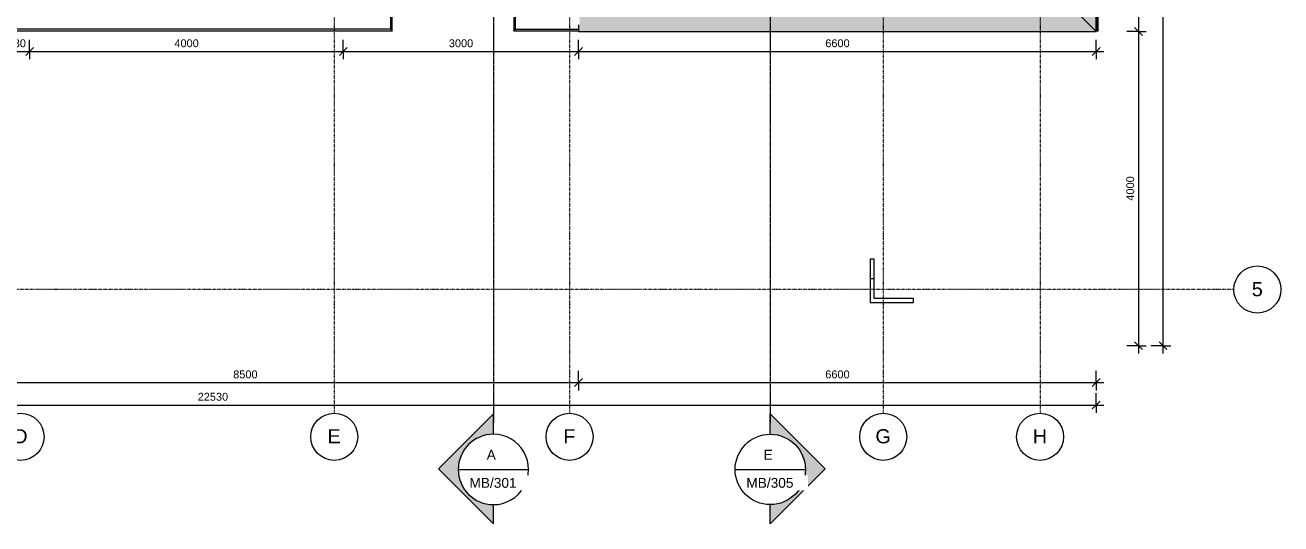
# Model space of a CAD drawing. Header units: millimetres. Extents: x -20313 to 11793, y -15775 to 12805.
# Drawn here: x -4313 to 11700, y -15775 to -9425 of the extents above; entities that cross this region are included whole.
import ezdxf

# ---------------------------------------------------------------- set-up
doc = ezdxf.new("R2010")
doc.units = ezdxf.units.MM
doc.linetypes.add('Dash dot', pattern=[15.875, 6.35, -4.7625, 0, -4.7625])
doc.linetypes.add('TD_Level Line', pattern=[8, 4, -2, 0, -2])
for name, color, linetype, lineweight in [('A-ANNO-DIMS', 211, 'Continuous', 9), ('A-ANNO-DIMS-100', 211, 'Continuous', 9), ('A-ROOF', 132, 'Continuous', 5), ('A-ROOF-PATT', 132, 'Continuous', 5), ('A-WALL', 113, 'Continuous', 5), ('G-ANNO-SYMB', 111, 'Continuous', 9), ('Q-CASE', 31, 'Continuous', 5), ('S-GRID', 1, 'Continuous', 9), ('S-GRID-IDEN', 1, 'Continuous', 9)]:
    doc.layers.add(name, color=color, linetype=linetype, lineweight=lineweight)
doc.styles.add('Arial', font='arial.ttf', dxfattribs={"height": 125})
doc.styles.add('Arial_1', font='arial.ttf', dxfattribs={"height": 180})
doc.styles.add('Arial_2', font='arial.ttf', dxfattribs={"height": 100})
doc.dimstyles.new('Arial_1_0', dxfattribs={"dimscale": 304.8, "dimtxt": 102.02594, "dimasz": 0.328084, "dimexe": 0.328084, "dimexo": 0.0625, "dimgap": 0.082021, "dimtad": 1, "dimdec": 0, "dimzin": 0, "dimdsep": 46, "dimtxsty": 'Arial_2', "dimblk1": 'OBLIQUE', "dimblk2": 'OBLIQUE', "dimsah": 1, "dimcen": 0.09, "dimdle": 0.328084, "dimazin": 0, "dimtfac": 1, "dimtdec": 4, "dimtix": 1, "dimtmove": 0, "dimatfit": 3, "dimfxl": 0.492126, "dimfxlon": 1, "dimtvp": 1, "dimtolj": 1, "dimtzin": 0, "dimarcsym": 2})

# ---------------------------------------------------------------- blocks, each defined once
blk = doc.blocks.new('PARAPET4 - PARAPET-973503-02_Pent floor')
at = {"layer": 'Q-CASE'}
for p, q in [((-9925, 12892), (-9479, -681)), ((-9460, -662), (-9905, 12874)), ((-9479, -681), (-7425, -614)), ((-9460, -662), (-7426, -595)), ((-7374, -2162), (-9428, -2229)), ((-9428, -2229), (-9401, -3055)), ((-7374, -2181), (-9408, -2248)), ((-9408, -2248), (-9382, -3054)), ((7254, -9117), (-9164, -9657)), ((-9183, -9677), (7273, -9136)), ((-9184, -9651), (-9183, -9677)), ((-9165, -9650), (-9164, -9657))]:
    blk.add_line(p, q, dxfattribs=at)
for points, knots in [([(-9478, -681), (-9479, -682), (-9479, -682), (-9478, -680), (-9476, -679), (-9475, -677), (-9473, -675), (-9472, -674), (-9470, -672), (-9468, -670), (-9465, -666), (-9462, -664), (-9460, -662)], [0.4444444, 0.4444444, 0.4444444, 0.4444444, 0.5555556, 0.6111111, 0.6666667, 0.75, 0.7708333, 0.7916667, 0.8333333, 0.875, 0.9166667, 1, 1, 1, 1]), ([(-9428, -2230), (-9428, -2229), (-9428, -2229), (-9427, -2230), (-9425, -2232), (-9423, -2234), (-9422, -2235), (-9420, -2236), (-9418, -2238), (-9416, -2240), (-9413, -2243), (-9410, -2246), (-9408, -2248)], [0.4444444, 0.4444444, 0.4444444, 0.4444444, 0.5555556, 0.6111111, 0.6666667, 0.75, 0.7708333, 0.7916667, 0.8333333, 0.875, 0.9166667, 1, 1, 1, 1]), ([(-9164, -9657), (-9166, -9659), (-9169, -9662), (-9172, -9665), (-9174, -9667), (-9176, -9669), (-9177, -9670), (-9179, -9672), (-9181, -9674), (-9182, -9676), (-9183, -9677), (-9183, -9677), (-9183, -9676)], [-1, -1, -1, -1, -0.9166667, -0.875, -0.8333333, -0.7916667, -0.7708333, -0.75, -0.6666667, -0.6111111, -0.5555556, -0.4444444, -0.4444444, -0.4444444, -0.4444444])]:
    blk.add_open_spline(points, degree=3, knots=knots, dxfattribs=at)
blk = doc.blocks.new('brick facing edge - brick facing edge-1233025-02_Pent floor')
at = {"layer": 'A-WALL'}
for p, q in [((-12437, -6876), (-12737, -6886)), ((-12187, -6868), (-12437, -6876)), ((-12436, -6926), (-12437, -6876)), ((-12186, -6918), (-12187, -6868)), ((-12737, -6886), (-12719, -7436)), ((-12686, -6935), (-12436, -6926)), ((-12669, -7434), (-12686, -6935)), ((-12436, -6926), (-12186, -6918)), ((-12719, -7436), (-12669, -7434))]:
    blk.add_line(p, q, dxfattribs=at)
blk = doc.blocks.new('Section - _-1243848-02_Pent floor')
at = {"layer": 'G-ANNO-SYMB'}
h = blk.add_hatch(color=256, dxfattribs=at)
edge = h.paths.add_edge_path()
edge.add_line((-12.93, 0), (-5.93, 7))
edge.add_line((-5.93, 7), (1.07, 0))
edge.add_line((1.07, 0), (-1.52, 0))
edge.add_arc((-6, 0), 4.48, 0, 180)
edge.add_line((-10.48, 0), (-12.93, 0))
for p, q in [((-5.93, 7), (-12.93, 0)), ((1.07, 0), (-5.93, 7)), ((-12.93, 0), (-10.48, 0)), ((-1.52, 0), (1.07, 0))]:
    blk.add_line(p, q, dxfattribs=at)
for start, end in [(360, 180), (0, 180), (180, 360)]:
    blk.add_arc((-6, 0), 4.48, start, end, dxfattribs=at)
blk = doc.blocks.new('Grid - _-182767-02_Pent floor')
at = {"layer": 'S-GRID-IDEN'}
blk.add_circle((0, 0), 3, dxfattribs=at)
blk = doc.blocks.new('DIMBLOCK17-02_Pent floor')
at = {"layer": 'A-ANNO-DIMS-100', "transparency": 16777216}
for p, q in [((-4586, -9760), (-4636, -9810)), ((-4586, -9760), (-4586, -9610)), ((-4586, -9760), (-4536, -9710)), ((-4586, -9760), (-4256, -9760)), ((-4586, -9760), (-4586, -9860)), ((-4256, -9760), (-4306, -9810)), ((-4256, -9760), (-4256, -9610)), ((-4256, -9760), (-4206, -9710)), ((-4256, -9760), (-4256, -9860))]:
    blk.add_line(p, q, dxfattribs=at)
at = {"layer": 'A-ANNO-DIMS-100', "color": 0, "transparency": 16777216, "insert": (-4536, -9606), "char_height": 100, "width": 276.88, "attachment_point": 1, "line_spacing_factor": 0.941778, "style": 'Arial_2'}
blk.add_mtext('330', dxfattribs=at)
blk = doc.blocks.new('_Oblique')
at = {"color": 0, "linetype": 'ByBlock', "lineweight": -2}
blk.add_line((-0.5, -0.5), (0.5, 0.5), dxfattribs=at)
blk = doc.blocks.new('DIMBLOCK18-02_Pent floor')
at = {"layer": 'A-ANNO-DIMS-100', "transparency": 16777216}
for p, q in [((-4256, -9760), (-4306, -9810)), ((-4256, -9760), (-4256, -9610)), ((-4256, -9760), (-4206, -9710)), ((-4256, -9760), (-256, -9760)), ((-4256, -9760), (-4256, -9860)), ((-256, -9760), (-306, -9810)), ((-256, -9760), (-256, -9610)), ((-256, -9760), (-206, -9710)), ((-256, -9760), (-256, -9860))]:
    blk.add_line(p, q, dxfattribs=at)
at = {"layer": 'A-ANNO-DIMS-100', "color": 0, "transparency": 16777216, "insert": (-2410, -9606), "char_height": 100, "width": 369.18, "attachment_point": 1, "line_spacing_factor": 0.941778, "style": 'Arial_2'}
blk.add_mtext('4000', dxfattribs=at)
blk = doc.blocks.new('DIMBLOCK19-02_Pent floor')
at = {"layer": 'A-ANNO-DIMS-100', "transparency": 16777216}
for p, q in [((-256, -9760), (-306, -9810)), ((-256, -9760), (-256, -9610)), ((-256, -9760), (-206, -9710)), ((-256, -9760), (2744, -9760)), ((-256, -9760), (-256, -9860)), ((2744, -9760), (2694, -9810)), ((2744, -9760), (2744, -9610)), ((2744, -9760), (2794, -9710)), ((2744, -9760), (2744, -9860))]:
    blk.add_line(p, q, dxfattribs=at)
at = {"layer": 'A-ANNO-DIMS-100', "color": 0, "transparency": 16777216, "insert": (1090, -9606), "char_height": 100, "width": 369.18, "attachment_point": 1, "line_spacing_factor": 0.941778, "style": 'Arial_2'}
blk.add_mtext('3000', dxfattribs=at)
blk = doc.blocks.new('DIMBLOCK20-02_Pent floor')
at = {"layer": 'A-ANNO-DIMS-100', "transparency": 16777216}
for p, q in [((2744, -9760), (2694, -9810)), ((2744, -9760), (2744, -9610)), ((2744, -9760), (2794, -9710)), ((2744, -9760), (9444, -9760)), ((2744, -9760), (2744, -9860)), ((9344, -9760), (9294, -9810)), ((9344, -9760), (9344, -9610)), ((9344, -9760), (9394, -9710)), ((9344, -9760), (9344, -9860))]:
    blk.add_line(p, q, dxfattribs=at)
at = {"layer": 'A-ANNO-DIMS-100', "color": 0, "transparency": 16777216, "insert": (5890, -9606), "char_height": 100, "width": 369.18, "attachment_point": 1, "line_spacing_factor": 0.941778, "style": 'Arial_2'}
blk.add_mtext('6600', dxfattribs=at)
blk = doc.blocks.new('DIMBLOCK144-02_Pent floor')
at = {"layer": 'A-ANNO-DIMS-100', "transparency": 16777216}
for p, q in [((-5756, -13976), (-5756, -13826)), ((-5756, -13976), (-5706, -13926)), ((2744, -13976), (2744, -13826)), ((2744, -13976), (2794, -13926)), ((-5756, -13976), (-5806, -14026)), ((-5756, -13976), (2744, -13976)), ((-5756, -13976), (-5756, -14076)), ((2744, -13976), (2694, -14026)), ((2744, -13976), (2744, -14076))]:
    blk.add_line(p, q, dxfattribs=at)
at = {"layer": 'A-ANNO-DIMS-100', "color": 0, "transparency": 16777216, "insert": (-1660, -13822), "char_height": 100, "width": 369.18, "attachment_point": 1, "line_spacing_factor": 0.941778, "style": 'Arial_2'}
blk.add_mtext('8500', dxfattribs=at)
blk = doc.blocks.new('DIMBLOCK145-02_Pent floor')
at = {"layer": 'A-ANNO-DIMS-100', "transparency": 16777216}
for p, q in [((2744, -13976), (2744, -13826)), ((2744, -13976), (2794, -13926)), ((9344, -13976), (9344, -13826)), ((9344, -13976), (9394, -13926)), ((2744, -13976), (2694, -14026)), ((2744, -13976), (9444, -13976)), ((2744, -13976), (2744, -14076)), ((9344, -13976), (9294, -14026)), ((9344, -13976), (9344, -14076))]:
    blk.add_line(p, q, dxfattribs=at)
at = {"layer": 'A-ANNO-DIMS-100', "color": 0, "transparency": 16777216, "insert": (5890, -13822), "char_height": 100, "width": 369.18, "attachment_point": 1, "line_spacing_factor": 0.941778, "style": 'Arial_2'}
blk.add_mtext('6600', dxfattribs=at)
blk = doc.blocks.new('DIMBLOCK146-02_Pent floor')
at = {"layer": 'A-ANNO-DIMS-100', "transparency": 16777216}
for p, q in [((-13186, -14262), (-13186, -14112)), ((-13186, -14262), (-13136, -14212)), ((9344, -14262), (9344, -14112)), ((9344, -14262), (9394, -14212)), ((-13286, -14262), (9444, -14262)), ((-13186, -14262), (-13236, -14312)), ((-13186, -14262), (-13186, -14362)), ((9344, -14262), (9294, -14312)), ((9344, -14262), (9344, -14362))]:
    blk.add_line(p, q, dxfattribs=at)
at = {"layer": 'A-ANNO-DIMS-100', "color": 0, "transparency": 16777216, "insert": (-2113, -14107), "char_height": 100, "width": 461.47, "attachment_point": 1, "line_spacing_factor": 0.941778, "style": 'Arial_2'}
blk.add_mtext('22530', dxfattribs=at)
blk = doc.blocks.new('DIMBLOCK154-02_Pent floor')
at = {"layer": 'A-ANNO-DIMS-100', "transparency": 16777216}
for p, q in [((9884, 6923), (9734, 6923)), ((9884, 6923), (9834, 6973)), ((9884, 6923), (9884, -9507)), ((9884, 6923), (9934, 6873)), ((9884, 6923), (9984, 6923)), ((9884, -9507), (9734, -9507)), ((9884, -9507), (9834, -9457)), ((9884, -9507), (9934, -9557)), ((9884, -9507), (9984, -9507))]:
    blk.add_line(p, q, dxfattribs=at)
at = {"layer": 'A-ANNO-DIMS-100', "color": 0, "transparency": 16777216, "insert": (9729, -1484), "char_height": 100, "width": 461.47, "attachment_point": 1, "rotation": 90, "line_spacing_factor": 0.941778, "style": 'Arial_2'}
blk.add_mtext('16430', dxfattribs=at)
blk = doc.blocks.new('DIMBLOCK155-02_Pent floor')
at = {"layer": 'A-ANNO-DIMS-100', "transparency": 16777216}
for p, q in [((9884, -9507), (9734, -9507)), ((9884, -9507), (9834, -9457)), ((9884, -9507), (9884, -13607)), ((9884, -9507), (9934, -9557)), ((9884, -9507), (9984, -9507)), ((9884, -13507), (9734, -13507)), ((9884, -13507), (9834, -13457)), ((9884, -13507), (9934, -13557)), ((9884, -13507), (9984, -13507))]:
    blk.add_line(p, q, dxfattribs=at)
at = {"layer": 'A-ANNO-DIMS-100', "color": 0, "transparency": 16777216, "insert": (9729, -11660), "char_height": 100, "width": 369.18, "attachment_point": 1, "rotation": 90, "line_spacing_factor": 0.941778, "style": 'Arial_2'}
blk.add_mtext('4000', dxfattribs=at)
blk = doc.blocks.new('DIMBLOCK156-02_Pent floor')
at = {"layer": 'A-ANNO-DIMS-100', "transparency": 16777216}
for p, q in [((10197, -13607), (10197, 10258)), ((10197, 10158), (10047, 10158)), ((10197, 10158), (10147, 10208)), ((10197, 10158), (10247, 10108)), ((10197, 10158), (10297, 10158)), ((10197, -13507), (10047, -13507)), ((10197, -13507), (10147, -13457)), ((10197, -13507), (10247, -13557)), ((10197, -13507), (10297, -13507))]:
    blk.add_line(p, q, dxfattribs=at)
at = {"layer": 'A-ANNO-DIMS-100', "color": 0, "transparency": 16777216, "insert": (10042, -1866), "char_height": 100, "width": 461.47, "attachment_point": 1, "rotation": 90, "line_spacing_factor": 0.941778, "style": 'Arial_2'}
blk.add_mtext('23665', dxfattribs=at)

msp = doc.modelspace()

# ---------------------------------------------------------------- hatches: boundary and pattern name
at = {"layer": 'A-ROOF-PATT'}
h = msp.add_hatch(dxfattribs=at)
h.set_pattern_fill('FP_5', color=256, style=0, pattern_type=2)
h.set_pattern_definition([(5.321, (1211.504, 116.84), (-1422.777465, -126.991261), [109.552, -2629.24]), (270, (1320.58, 127), (118.565, -127), [10.16, -116.84]), (90, (1330.07, 0), (-118.565, 127), [35.56, -91.44]), (180, (1330.07, 35.56), (-118.565, -127), [11.856, -106.708]), (0, (1318.21, 116.84), (118.565, 127), [11.856, -106.708]), (90, (1330.07, 116.84), (-118.565, 127), [10.16, -116.84]), (90, (1320.58, 0), (-118.565, 127), [25.4, -101.6]), (174.679, (1320.584, 25.4), (-1422.777465, 126.991261), [109.552, -2629.24]), (140.782, (1314.656, 25.4), (2015.6072356, -1650.990985), [32.138, -3181.648]), (107.286, (1289.757, 45.72), (-118.566, 253.99939), [31.922, -367.1]), (72.714, (1280.272, 76.2), (-118.566, -253.99939), [31.922, -367.1]), (39.218, (1289.757, 106.68), (2015.6072356, 1650.990985), [32.138, -3181.648]), (108.981, (1298.057, 52.07), (474.2663295, -1396.9973541), [25.517, -2526.225]), (71.019, (1289.757, 76.2), (474.2663295, 1396.9973541), [25.517, -2526.225]), (39.321, (1298.057, 100.33), (1541.347746, 1269.9923843), [26.055, -2579.41]), (140.679, (1318.213, 35.56), (1541.347746, -1269.9923843), [26.055, -2579.41])])
h.paths.add_polyline_path([(9344, -9506.5), (9344, 6923.5), (2781.7, 361.1), (2781.7, -2944.2), (9218.6, -9381.1)])
h = msp.add_hatch(dxfattribs=at)
h.set_pattern_fill('FP_6', color=256, style=0, pattern_type=2)
h.set_pattern_definition([(275.321, (116.84, -1232.375), (-126.991261, 1422.777465), [109.552, -2629.24]), (180, (127, -1341.45), (-127, -118.565), [10.16, -116.84]), (0, (0, -1350.94), (127, 118.565), [35.56, -91.44]), (90, (35.56, -1350.94), (-127, 118.565), [11.856, -106.708]), (270, (116.84, -1339.08), (127, -118.565), [11.856, -106.708]), (0, (116.84, -1350.94), (127, 118.565), [10.16, -116.84]), (0, (0, -1341.45), (127, 118.565), [25.4, -101.6]), (84.679, (25.4, -1341.454), (126.991261, 1422.777465), [109.552, -2629.24]), (50.782, (25.4, -1335.526), (-1650.990985, -2015.6072356), [32.138, -3181.648]), (17.286, (45.72, -1310.627), (253.99939, 118.566), [31.922, -367.1]), (342.714, (76.2, -1301.142), (-253.99939, 118.566), [31.922, -367.1]), (309.218, (106.68, -1310.627), (1650.990985, -2015.6072356), [32.138, -3181.648]), (18.981, (52.07, -1318.927), (-1396.9973541, -474.2663295), [25.517, -2526.225]), (341.019, (76.2, -1310.627), (1396.9973541, -474.2663295), [25.517, -2526.225]), (309.321, (100.33, -1318.927), (1269.9923843, -1541.347746), [26.055, -2579.41]), (50.679, (35.56, -1339.083), (-1269.9923843, -1541.347746), [26.055, -2579.41])])
h.paths.add_polyline_path([(2770.1, -9506.5), (9344, -9506.5), (2781.7, -2944.2), (2781.7, -5829.9), (2759, -5829.9), (2759, -9420.7), (2744, -9420.7), (2744, -9506.5), (2759, -9506.5)])

# ---------------------------------------------------------------- linework, layer by layer
at = {"layer": 'A-ROOF'}
for p, q in [((9344, -9506.5), (9344, 6923.5)), ((2781.7, -2944.2), (9344, -9506.5)), ((2744, -9420.7), (2744, -9506.5)), ((2744, -9506.5), (9344, -9506.5))]:
    msp.add_line(p, q, dxfattribs=at)
at = {"layer": 'G-ANNO-SYMB', "linetype": 'TD_Level Line', "lineweight": 18}
for p, q in [((1657.8, 11512.7), (1657.8, -14482.8)), ((5188.5, 11512.7), (5188.5, -14482.8))]:
    msp.add_line(p, q, dxfattribs=at)
at = {"layer": 'G-ANNO-SYMB'}
for p, q in [((1209.8, -15082.8), (2105.8, -15082.8)), ((4740.5, -15082.8), (5636.5, -15082.8))]:
    msp.add_line(p, q, dxfattribs=at)
at = {"layer": 'S-GRID', "linetype": 'Dash dot', "lineweight": 18}
for p, q in [((-371, 8502.5), (-371, -11866.6)), ((2629, 8502.5), (2629, -11866.6)), ((6629, 8502.5), (6629, -11866.6)), ((8629, 8502.5), (8629, -11866.6)), ((-371, -11866.6), (-371, -14366.6)), ((2629, -11866.6), (2629, -14366.6)), ((6629, -11866.6), (6629, -14366.6)), ((8629, -11866.6), (8629, -14366.6)), ((8600, -12791.5), (-16174.4, -12791.5)), ((11100, -12791.5), (8600, -12791.5))]:
    msp.add_line(p, q, dxfattribs=at)

# ---------------------------------------------------------------- block references
at = {"layer": 'A-WALL', "rotation": 88.11700695989701}
msp.add_blockref('brick facing edge - brick facing edge-1233025-02_Pent floor', (0, 0), dxfattribs=at)
at = {"layer": 'G-ANNO-SYMB', "xscale": 99.99999999999994, "yscale": 99.99999999999994, "zscale": 99.99999999999994, "rotation": 89.99999999999947}
msp.add_blockref('Section - _-1243848-02_Pent floor', (1657.8, -14482.8), dxfattribs=at)
at = {"layer": 'G-ANNO-SYMB', "extrusion": (0, 0, -1), "xscale": 99.99999999999994, "yscale": 99.99999999999994, "zscale": 99.99999999999994, "rotation": 90.00000000000064}
msp.add_blockref('Section - _-1243848-02_Pent floor', (-5188.5, -14482.8), dxfattribs=at)
at = {"layer": 'Q-CASE', "rotation": 88.11700695989701}
msp.add_blockref('PARAPET4 - PARAPET-973503-02_Pent floor', (0, 0), dxfattribs=at)
at = {"layer": 'S-GRID-IDEN'}
for p, xscale, yscale, zscale, rotation in [((11400, -12791.5), 99.99999999999994, 99.99999999999994, 99.99999999999994, 90), ((-4371, -14666.6), 99.99999999999994, 99.99999999999994, 99.99999999999994, 180), ((-371, -14666.6), 99.99999999999994, 99.99999999999994, 99.99999999999994, 180), ((2629, -14666.6), 99.99999999999994, 99.99999999999994, 99.99999999999994, 180), ((6629, -14666.6), 99.99999999999993, 99.99999999999993, 99.99999999999993, 180), ((8629, -14666.6), 99.99999999999993, 99.99999999999993, 99.99999999999993, 180)]:
    msp.add_blockref('Grid - _-182767-02_Pent floor', p, dxfattribs=dict(at, xscale=xscale, yscale=yscale, zscale=zscale, rotation=rotation))

# ---------------------------------------------------------------- dimensions: what is measured, and where the dimension line sits
at = {"layer": 'A-ANNO-DIMS'}
for base, p1, p2, override, picture, middle in [((10196.9, 10158.5), (10046.9, -13506.5), (10046.9, 10158.5), {"dimpost": '<>', "dimfxl": 23665}, 'DIMBLOCK156-02_Pent floor', (10120.8, -1674)), ((9884, -9506.5), (9734, 6923.5), (9734, -9506.5), {"dimpost": '<>', "dimfxl": 16430}, 'DIMBLOCK154-02_Pent floor', (9807.9, -1291.5)), ((9884, -13506.5), (9734, -9506.5), (9734, -13506.5), {"dimpost": '<>', "dimfxl": 4000}, 'DIMBLOCK155-02_Pent floor', (9808, -11506.5))]:
    dim = msp.add_linear_dim(base=base, p1=p1, p2=p2, angle=90, dimstyle='Arial_1_0', override=override, dxfattribs=at)
    dim.commit()
    dim.dimension.update_dxf_attribs({"geometry": picture, "text_midpoint": middle})
for base, p1, p2, override, picture, middle in [((-4256, -9760.4), (-4586, -9610.4), (-4256, -9610.4), {"dimpost": '<>', "dimfxl": 330}, 'DIMBLOCK17-02_Pent floor', (-4421, -9684.3)), ((-256, -9760.4), (-4256, -9610.4), (-256, -9610.4), {"dimpost": '<>', "dimfxl": 4000}, 'DIMBLOCK18-02_Pent floor', (-2256, -9684.3)), ((2744, -9760.4), (-256, -9610.4), (2744, -9610.4), {"dimpost": '<>', "dimfxl": 3000}, 'DIMBLOCK19-02_Pent floor', (1244, -9684.3)), ((9344, -9760.4), (2744, -9610.4), (9344, -9610.4), {"dimpost": '<>', "dimfxl": 6600}, 'DIMBLOCK20-02_Pent floor', (6044, -9684.3)), ((2744, -13976.4), (-5756, -13826.4), (2744, -13826.4), {"dimpost": '<>', "dimfxl": 8500}, 'DIMBLOCK144-02_Pent floor', (-1506, -13900.3)), ((9344, -13976.4), (2744, -13826.4), (9344, -13826.4), {"dimpost": '<>', "dimfxl": 6600}, 'DIMBLOCK145-02_Pent floor', (6044, -13900.3)), ((9344, -14262.1), (-13186, -14112.1), (9344, -14112.1), {"dimpost": '<>', "dimfxl": 22530}, 'DIMBLOCK146-02_Pent floor', (-1921, -14186))]:
    dim = msp.add_linear_dim(base=base, p1=p1, p2=p2, dimstyle='Arial_1_0', override=override, dxfattribs=at)
    dim.commit()
    dim.dimension.update_dxf_attribs({"geometry": picture, "text_midpoint": middle})

# ---------------------------------------------------------------- next in the draw order: texts
at = {"layer": 'G-ANNO-SYMB', "char_height": 125, "attachment_point": 1, "style": 'Arial', "bg_fill": 3, "box_fill_scale": 1.25, "bg_fill_color": 256, "bg_fill_true_color": 13158600, "bg_fill_transparency": 0}
for s, insert, width in [('A', (1572.7, -14832.6), 144.304), ('E', (5103.4, -14832.6), 144.304), ('MB/301', (1352.4, -15190.9), 753.586), ('MB/305', (4883.1, -15190.9), 753.586)]:
    msp.add_mtext(s, dxfattribs=dict(at, insert=insert, width=width))
at = {"layer": 'S-GRID-IDEN', "char_height": 180, "attachment_point": 1, "style": 'Arial_1', "bg_fill": 3, "box_fill_scale": 1.25, "bg_fill_color": 256, "bg_fill_true_color": 13158600, "bg_fill_transparency": 0}
for s, insert, width in [('5', (11329.6, -12697.5), 168.354), ('D', (-4463.4, -14569.9), 216.456), ('E', (-456.9, -14569.9), 200.422), ('F', (2549.6, -14569.9), 184.388), ('G', (6529.6, -14569.9), 232.489), ('H', (8536.6, -14569.9), 216.456)]:
    msp.add_mtext(s, dxfattribs=dict(at, insert=insert, width=width))

doc.saveas('drawing.dxf')
